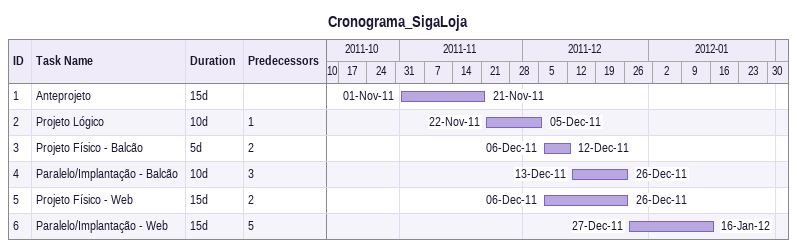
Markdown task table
Cronograma_SigaLoja

| ID | Task | Duration | Start | Finish | Predecessors |
|---|---|---|---|---|---|
| 1 | Anteprojeto | 15d | 2011-11-01 | 2011-11-21 |  |
| 2 | Projeto Lógico | 10d | 2011-11-22 | 2011-12-05 | 1 |
| 3 | Projeto Físico - Balcão | 5d | 2011-12-06 | 2011-12-12 | 2 |
| 4 | Paralelo/Implantação - Balcão | 10d | 2011-12-13 | 2011-12-26 | 3 |
| 5 | Projeto Físico - Web | 15d | 2011-12-06 | 2011-12-26 | 2 |
| 6 | Paralelo/Implantação - Web | 15d | 2011-12-27 | 2012-01-16 | 5 |
